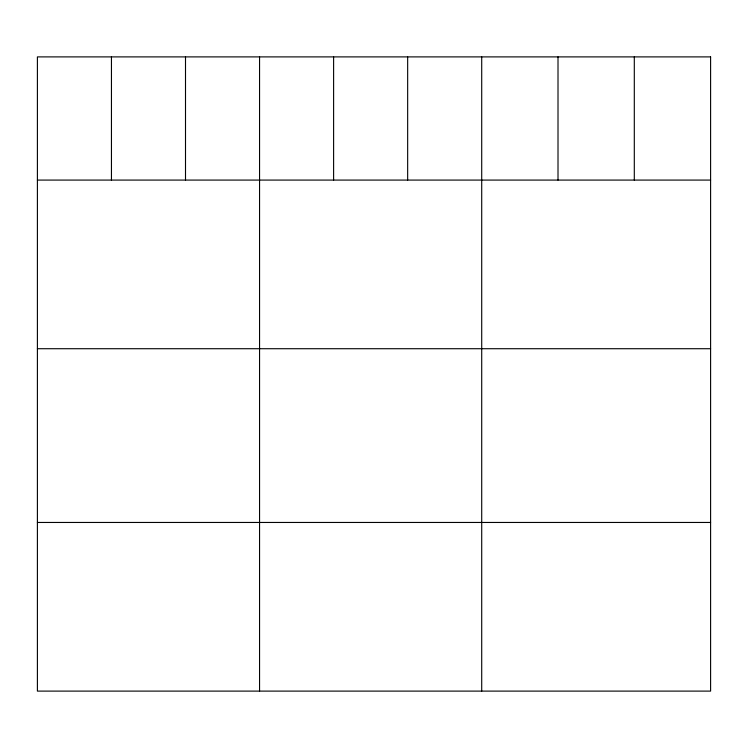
<?xml version="1.0" encoding="UTF-8"?>
<svg xmlns="http://www.w3.org/2000/svg" width="748" height="748" viewBox="0 0 748 748"><rect width="100%" height="100%" fill="white"/><g stroke="black" fill="none" stroke-linecap="round" stroke-linejoin="round"><path stroke-width="1.12" d="M37.4 180.081L710.6 180.081M37.4 348.718L710.6 348.718M37.4 522.459L710.6 522.459M634.304 56.895L634.304 180.081M558.008 56.895L558.008 180.081M481.712 56.895L481.712 691.105M407.66 56.895L407.66 180.081M333.608 56.895L333.608 180.081M259.556 56.895L259.556 691.105M185.504 56.895L185.504 180.081M111.452 56.895L111.452 180.081M710.6 56.895L37.4 56.895L37.4 691.105L710.6 691.105L710.6 56.895"/></g></svg>
